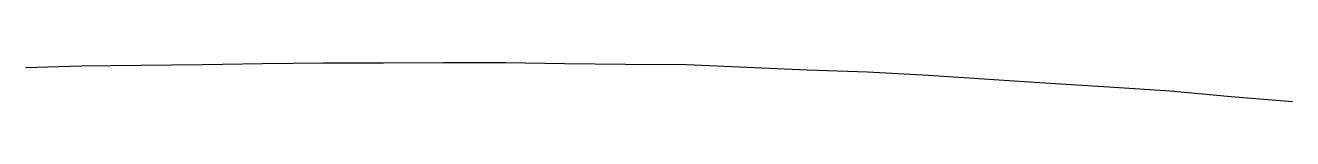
# Model space of a CAD drawing. Extents: x 0 to 210, y 35 to 257.
# Drawn here: x 0.8 to 210.3, y 250.9 to 257.4 of the extents above.
import ezdxf

# ---------------------------------------------------------------- set-up
doc = ezdxf.new("R2010")
doc.units = 0
doc.layers.add('Ebene_2', color=7, linetype='CONTINUOUS')

msp = doc.modelspace()

# ---------------------------------------------------------------- linework, layer by layer
at = {"layer": 'Ebene_2', "color": 7}
for p, q in [((0.820618, 256.557643), (10.093633, 256.809628)), ((10.093633, 256.809628), (19.921015, 256.960817)), ((19.921015, 256.960817), (30.101173, 257.06161)), ((30.101173, 257.06161), (40.029347, 257.212802)), ((40.029347, 257.212802), (50.058317, 257.313595)), ((50.058317, 257.313595), (60.036888, 257.313595)), ((60.036888, 257.313595), (70.015458, 257.363991)), ((70.015458, 257.363991), (80.195618, 257.363991)), ((80.195618, 257.363991), (89.972602, 257.212802)), ((89.972602, 257.212802), (100.051969, 257.112009)), ((100.051969, 257.112009), (110.131332, 257.06161)), ((110.131332, 257.06161), (120.109906, 256.608039)), ((120.109906, 256.608039), (130.03808, 256.154469)), ((130.03808, 256.154469), (140.016651, 255.852087)), ((140.016651, 255.852087), (150.146413, 255.297721)), ((150.146413, 255.297721), (160.074587, 254.592166)), ((160.074587, 254.592166), (170.153951, 253.937009)), ((170.153951, 253.937009), (179.930936, 253.332247)), ((179.930936, 253.332247), (190.060699, 252.677087)), ((190.060699, 252.677087), (200.140062, 251.719547)), ((200.140062, 251.719547), (210.320221, 250.913199))]:
    msp.add_line(p, q, dxfattribs=at)

doc.saveas('drawing.dxf')
